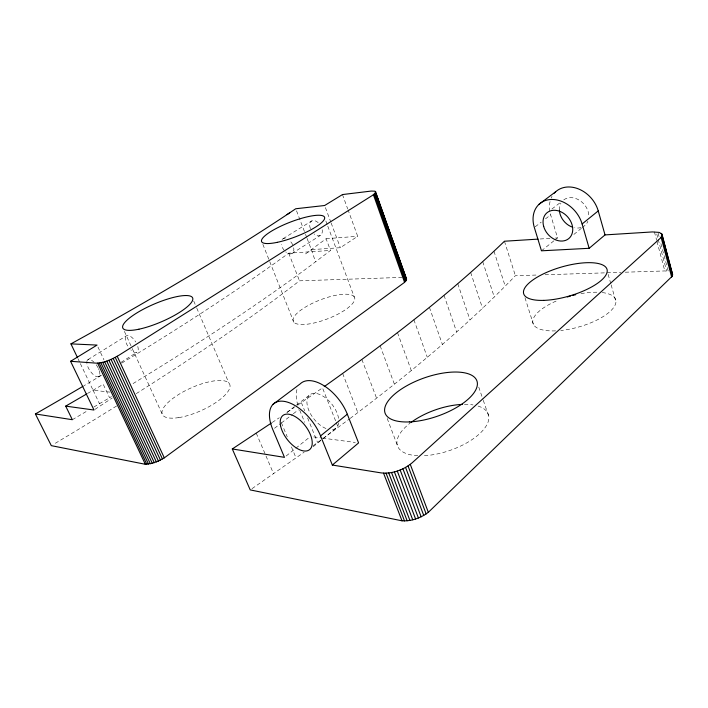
<?xml version="1.0" encoding="UTF-8"?>
<svg xmlns="http://www.w3.org/2000/svg" width="708" height="708" viewBox="0 0 708 708"><rect width="100%" height="100%" fill="white"/><g stroke="black" fill="none" stroke-linecap="round" stroke-linejoin="round"><path stroke-width="0.53" stroke-dasharray="3.54 2.66" d="M350.159 418.41C408.224 374.505 464.837 328.229 515.389 275.713L538.461 274.978M313.113 446.775L322.476 439.155M323.326 438.464L336.096 428.066M573.861 234.436L581.463 228.241M582.312 227.56L584.843 225.489A16.594 13.16 48.8 0 0 587.905 221.285M286.156 456.005L309.617 437.146M541.47 250.809L554.16 240.614M555.01 239.932L557.541 237.897L550.647 214.86A28.055 22.267 48.8 0 1 550.797 199.045M274.509 428.278L280.492 423.658M281.35 422.995L292.457 414.41M293.307 413.755L298.44 409.79M535.195 226.808L541.204 222.162M545.496 218.843L550.647 214.86M286.793 412.516L295.466 405.861M296.333 405.197L309.343 395.206M551.904 209.019L560.532 202.391M305.555 253.906L326.087 238.72L330.503 250.464L310.166 265.872A857.37 134.007 -25.8 0 1 131.998 384.205M322.742 438.748L349.301 419.048M313.104 445.757L321.883 439.376M252.021 488.67L304.139 452.2M297.838 405.038L322.494 387.869L335.778 421.322M287.236 412.295L294.307 407.454M272.208 422.49L279.288 417.738M94.907 409.41L112.271 397.976M307.077 238.392L311.378 249.641L340.353 247.703L357.699 236.277L348.035 209.825M98.616 376.656L100.474 375.47M120.979 362.408L136.821 352.319M291.882 253.57L320.237 235.507M87.996 359.593L126.573 335.689A9.779 4.478 57 0 1 135.768 341.999M283.111 238.676L311.724 220.94A8.443 5.275 58.1 0 1 319.414 223.932M93.872 407.012L109.572 397.728A857.37 134.007 -25.8 0 0 111.475 396.595M72.34 419.711L87.323 410.879M87.411 393.533L103.235 384.32L109.572 397.728M326.087 238.72L357.699 236.277M121.723 363.124A871.327 126.67 -25.6 0 0 288.687 253.163L330.503 250.464M540.204 238.985L549.957 238.366M555.373 238.03L557.541 237.897M136.263 393.621A863.052 139.511 -26.1 0 0 299.493 280.828L403.153 277.368M545.054 274.766L620.872 272.35M625.27 272.208L664.821 270.943L668.272 271.332L660.387 241.64M80.358 363.611L93.084 390.25L110.041 392.117M313.733 436.916L321.388 437.933M322.485 438.084L355.292 442.473M78.004 358.673L79.889 362.62M93.084 390.25L99.492 403.702M97.961 347.044L103.934 359.797M124.396 331.379L131.759 347.469M132.21 348.478L162.557 414.844M193.744 301.05L196.346 307.13M196.789 308.148L228.95 383.125M256.261 433.19L273.607 473.802M281.386 422.764L287.253 436.863M291.448 446.925L296.059 458.005M299.705 410.144L304.67 422.295M301.369 402.622L304.697 410.808M307.608 417.968L317.591 442.527M262.872 244.357L293.847 322.193M336.176 422.331L338.185 427.402M288.687 253.163L299.493 280.828M342.654 373.479L357.85 412.631M296.519 210.798L305.121 233.286M305.511 234.304L306.688 237.375M387.196 418.455L398.073 447.191M361.876 359.46L376.585 398.223M325.848 221.002L327.388 225.126M327.777 226.162L354.805 298.404A32.887 10.151 -21.1 0 1 309.263 323.919A32.887 10.151 -21.1 0 1 307.688 305.75A32.887 10.151 -21.1 0 1 354.805 298.404M380.152 345.84L394.4 384.196M325.397 207.559L330.769 221.967M331.149 223.002L340.353 247.703M342.46 194.567L347.663 208.816M397.489 332.61L411.295 370.549M413.897 319.777L427.287 357.301M429.411 307.352L442.385 344.451M444.022 295.325L456.625 331.99M478.758 387.117L482.927 399.294M483.281 400.312L488.839 416.543M311.378 249.641L315.52 261.81M457.766 283.704L469.997 319.936M470.661 272.491L482.546 308.29M482.723 261.668L494.272 297.033M493.98 251.251L505.22 286.174M504.45 241.233L515.389 275.713M524.982 297.741L533.407 324.353M608.137 274.368L610.845 283.846M611.146 284.899L615.96 301.75M654.404 231.861L656.652 240.313M656.935 241.366L664.821 270.943M658.13 233.162L659.254 237.401M656.785 234.038L657.918 238.269M658.192 239.331L666.644 271.076M116.608 405.967A863.052 139.511 -26.1 0 1 53.233 444.509M101.501 375.302A871.327 126.67 -25.6 0 1 83.889 385.772M297.891 405.241A35.843 19.647 52 0 1 297.325 388.409M338.663 423.003A21.196 11.611 52 0 1 330.804 429.668M325.99 428.535A21.196 11.611 52 0 1 307.015 403.693A21.196 11.611 52 0 1 322.503 395.852A21.196 11.611 52 0 1 338.769 422.056M551.169 198.107A28.055 22.267 48.8 0 1 552.045 196.337M581.029 227.534A16.594 13.16 48.8 0 1 574.586 227.755M559.382 210.161A16.594 13.16 48.8 0 1 560.957 203.081M563.789 199.86A16.594 13.16 48.8 0 1 579.587 200.364A16.594 13.16 48.8 0 1 588.852 215.754M99.341 370.797A10.062 4.257 56.8 0 1 95.208 376.019A10.062 4.257 56.8 0 1 86.863 363.443M86.801 361.7A10.062 4.257 56.8 0 1 93.996 362.204M96.2 364.779A10.062 4.257 56.8 0 1 98.058 367.771M98.439 368.541A10.062 4.257 56.8 0 1 99.085 370.054M322.193 229.737A8.443 5.275 58.1 0 1 314.087 233.976M310.405 228.728A8.443 5.275 58.1 0 1 311.75 220.931M137.794 346.46A9.779 4.478 57 0 1 130.776 349.858M127.697 346A9.779 4.478 57 0 1 126.599 335.672M293.705 247.773A8.646 5.177 57.9 0 1 285.722 251.906M284.218 250.358A8.646 5.177 57.9 0 1 281.359 244.508M282.076 239.57A8.646 5.177 57.9 0 1 285.988 238.446M290.82 241.844A8.646 5.177 57.9 0 1 293.103 245.72M478.059 406.056A48.091 21.541 -19.1 0 1 479.245 434.048A48.091 21.541 -19.1 0 1 422.941 455.748M417.817 455.713A48.091 21.541 -19.1 0 1 410.003 423.216M464.448 404.348A48.091 21.541 -19.1 0 1 473.015 404.914M602.216 292.563A43.002 16.019 -15.8 0 1 610.19 311.352A43.002 16.019 -15.8 0 1 560.763 330.494M555.603 330.875A43.002 16.019 -15.8 0 1 532.779 320.998A43.002 16.019 -15.8 0 1 558.302 300.165M580.958 293.634A43.002 16.019 -15.8 0 1 598.012 292.245M178.823 417.587A36.905 12.408 -24.1 0 0 230.065 386.161A36.905 12.408 -24.1 0 0 179.115 394.197A36.905 12.408 -24.1 0 0 178.823 417.587"/><path stroke-width="1.06" d="M271.323 423.083L232.295 448.961L250.225 489.909L402.011 520.814C411.428 521.362 420.888 517.999 428.331 512.318L672.273 276.155L672.6 274.332L661.847 234.012L659.245 232.41L652.413 231.932L605.03 234.906L589.162 248.296L541.47 250.809L534.336 227.472A28.559 22.213 49.2 0 1 550.417 199.523A28.559 22.213 49.2 0 1 582.118 223.976L589.162 248.296M375.691 191.833L374.983 193.381L372.337 195.452L119.068 355.168C112.147 359.195 104.51 362.939 96.368 363.151L70.588 361.301L93.996 410.021L65.694 406.126L72.34 419.711L35.4 413.959L51.303 445.651L145.335 464.28L152.3 463.315L158.442 461.058L164.309 457.855L404.56 282.35L406.401 280.12L406.542 278.908L375.028 191.195L371.24 191.063L342.46 194.567L324.636 205.506L295.74 208.754L287.014 214.613M672.591 275.217L661.847 234.012M232.295 448.961L284.474 457.35L272.801 429.597A36.674 19.143 52.2 0 1 283.704 401.303A36.674 19.143 52.2 0 1 320.556 435.889L332.344 465.05L381.276 472.917C392.391 474.068 403.772 469.802 412.26 462.722L660.183 238.339L662.104 235.552M332.344 465.05L358.575 442.916L347.318 414.207A35.843 19.647 52 0 0 324.344 385.94A35.843 19.647 52 0 0 300.157 383.922L273.093 404.268M320.556 435.889L347.318 414.207M582.118 223.976L598.233 210.913A28.055 22.267 48.8 0 0 578.586 188.965A28.055 22.267 48.8 0 0 554.302 193.151M539.142 204.196L555.656 191.779M324.246 386.612C387.143 341.858 448.837 294.917 504.45 241.233L538.036 239.118M70.588 361.301L97.04 345.079L70.933 343.876L77.535 357.69M65.694 406.126L86.473 394.082M70.933 343.876L85.933 335.583A872.769 109.324 -24.9 0 0 289.731 212.798M405.1 277.695L405.79 278.005L396.268 251.136M406.277 278.412L406.542 278.908M97.651 363.16L145.335 464.28M102.695 362.31L150.353 463.793M100.846 362.735L148.53 464.112M99.155 363.018L146.839 464.28M108.89 360.275L156.379 461.935M106.758 361.071L154.317 462.696M104.678 361.753L152.3 463.315M113.165 358.407L160.477 460.076M111.041 359.381L158.442 461.058M117.218 356.283L164.309 457.855M115.245 357.372L162.451 458.996M386.046 473.165L404.498 520.911M383.55 473.156L402.011 520.814M391.515 472.519L409.914 520.407M388.719 472.953L407.153 520.778M394.383 471.873L412.746 519.814M400.135 469.988L418.419 517.982M397.268 471.024L415.605 518.999M405.569 467.422L423.738 515.424M402.914 468.776L421.145 516.778M408.038 465.944L426.154 513.928M410.277 464.368L428.331 512.318M672.6 274.332L670.857 269.624M375.47 191.47L406.578 279.474M376.125 194.302L395.17 248.039M375.452 192.797L406.401 280.12M374.983 193.381L406.003 280.819M374.302 194.027L405.383 281.572M373.417 194.727L404.56 282.35M598.233 210.913L605.03 234.906M661.272 233.366L663.246 240.835M663.803 242.968L666.06 251.499M666.626 253.632L667.476 256.827M668.042 258.96L668.883 262.164M669.449 264.296L670.299 267.491M661.768 236.437L672.273 276.155M661.122 237.366L671.662 277.138M82.978 386.311A871.327 126.67 -25.6 0 1 35.4 413.959M572.675 227.25A16.594 13.16 48.8 0 1 559.382 210.161M410.906 422.534A48.091 21.541 -19.1 0 1 462.368 404.401M567.347 296.944A43.002 16.019 -15.8 0 1 570.48 296.024M572.586 295.457A43.002 16.019 -15.8 0 1 575.728 294.696M280.572 425.729A21.683 11.319 52.2 0 0 307.015 450.863A21.683 11.319 52.2 0 0 301.095 421.127A21.683 11.319 52.2 0 0 280.572 425.729M543.7 226.507A16.886 13.133 49.2 0 0 568.79 238.569A16.886 13.133 49.2 0 0 561.17 211.931A16.886 13.133 49.2 0 0 543.7 226.507M138.927 329.202A38.02 9.576 -23.3 0 0 192.815 299.36A38.02 9.576 -23.3 0 0 141.441 310.254A38.02 9.576 -23.3 0 0 138.927 329.202M277.244 242.34A33.78 7.797 -21.1 0 0 324.689 217.905A33.78 7.797 -21.1 0 0 277.226 227.941A33.78 7.797 -21.1 0 0 277.244 242.34M409.374 421.915A48.648 20.24 -19.3 0 0 477.369 383.055A48.648 20.24 -19.3 0 0 406.242 386.072A48.648 20.24 -19.3 0 0 409.374 421.915M543.664 300.378A43.436 15.018 -16.3 0 0 607.225 271.208A43.436 15.018 -16.3 0 0 545.08 273.076A43.436 15.018 -16.3 0 0 543.664 300.378"/></g></svg>
